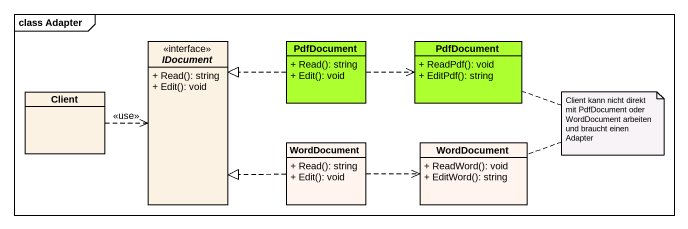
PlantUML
@startuml
mainframe class Adapter
hide circle
hide empty members
skinparam classAttributeIconSize 0
interface IDocument {
  + Read(): string
  + Edit(): void
}
class PdfDocument #ADFF2F {
  + Read(): string
  + Edit(): void
}
class "PdfDocument" as PdfDocument_2 #ADFF2F {
  + ReadPdf(): void
  + EditPdf(): string
}
class Client
class WordDocument #FFF5EE {
  + Read(): string
  + Edit(): void
}
class "WordDocument" as WordDocument_2 #FFF5EE {
  + ReadWord(): void
  + EditWord(): string
}
PdfDocument .left.|> IDocument
PdfDocument .right.> PdfDocument_2
Client .right.> IDocument : <<use>>
WordDocument .left.|> IDocument
WordDocument .right.> WordDocument_2
note as N1
  Client kann nicht direkt mit PdfDocument oder WordDocument arbeiten und braucht einen Adapter
end note
N1 .. PdfDocument_2
N1 .. WordDocument_2
@enduml
